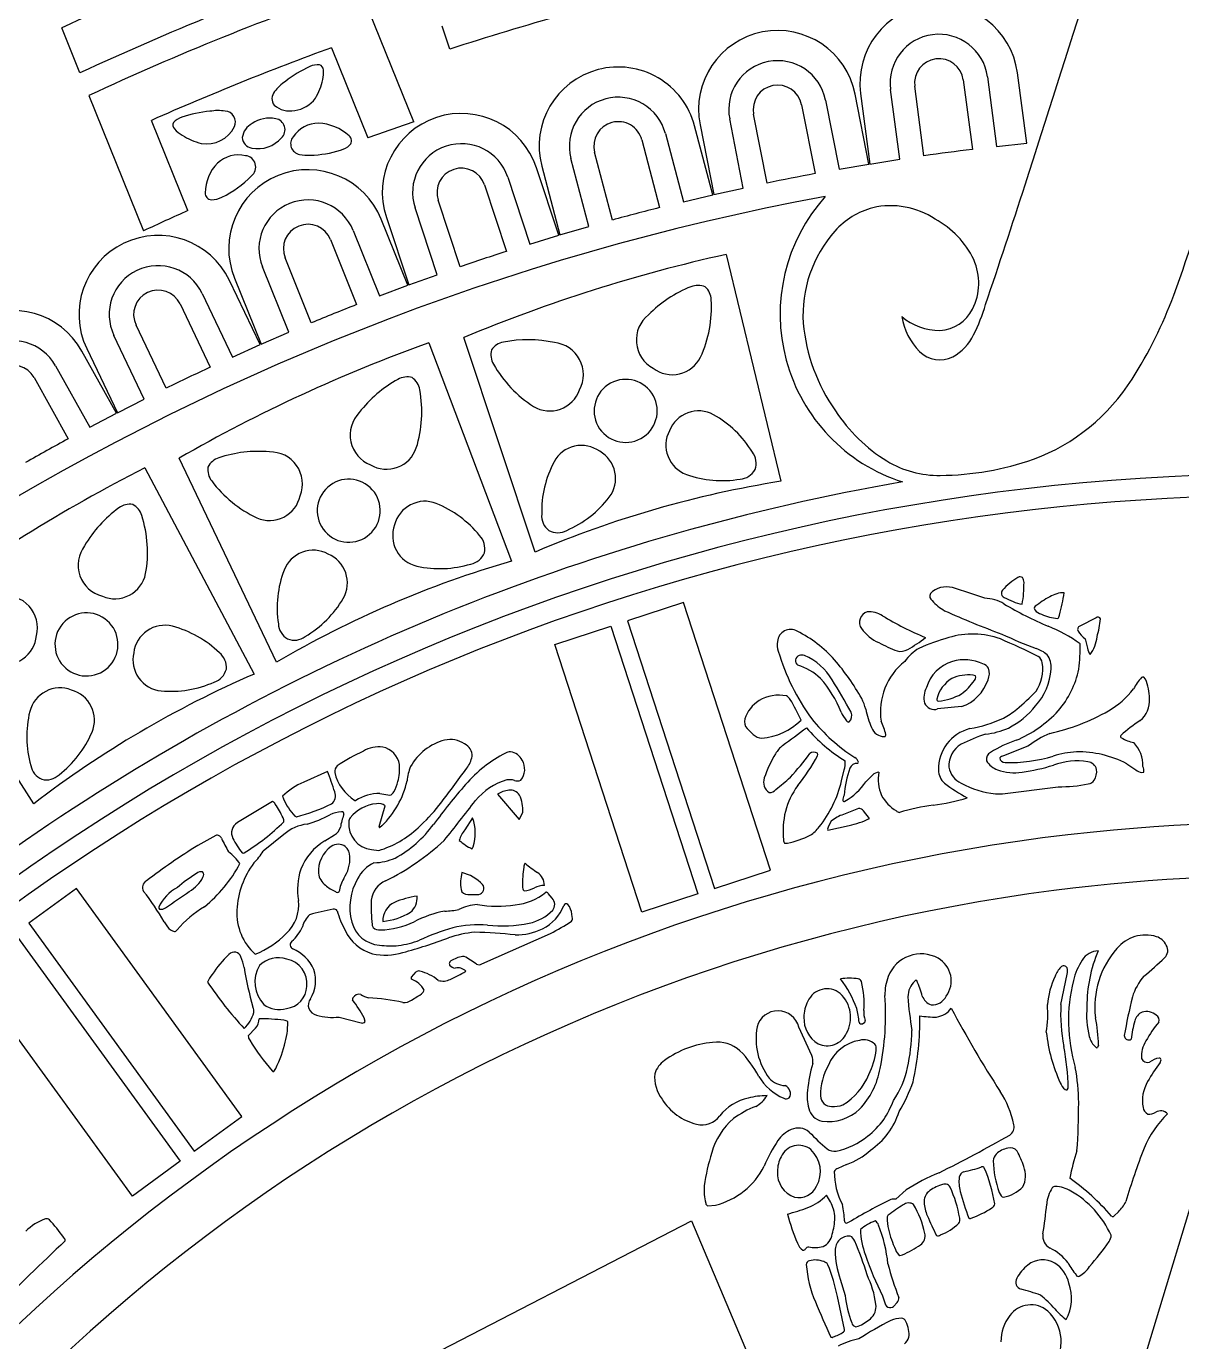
# Model space of a CAD drawing. Header units: metres. Extents: x 0.3 to 22.9, y 0.3 to 22.9.
# Drawn here: x 8.357 to 11.331, y 14.989 to 18.374 of the extents above; entities that cross this region are included whole.
import ezdxf

# ---------------------------------------------------------------- set-up
doc = ezdxf.new("R2010")
doc.units = ezdxf.units.M

msp = doc.modelspace()

# ---------------------------------------------------------------- linework, layer by layer
for p, q in [((9.354318, 18.128707), (9.213796, 18.477018)), ((8.494867, 18.25428), (8.448031, 18.370372)), ((9.446739, 18.315433), (9.427469, 18.374933)), ((9.142653, 18.319235), (9.236258, 18.087218)), ((10.830777, 18.244547), (10.854524, 18.064815)), ((10.931842, 18.073165), (10.907853, 18.254731)), ((10.605227, 18.032051), (10.581502, 18.211612)), ((10.667431, 18.041148), (10.643821, 18.219846)), ((10.768459, 18.236314), (10.79208, 18.05753)), ((8.518288, 18.196225), (8.658806, 17.847926)), ((10.414089, 18.184321), (10.449074, 18.006435)), ((10.525715, 18.019623), (10.490373, 18.199324)), ((10.504427, 18.201429), (10.528402, 18.019966)), ((10.263837, 17.971066), (10.229052, 18.14793)), ((10.35241, 18.172191), (10.387211, 17.995243)), ((8.772583, 17.90003), (8.678976, 18.132053)), ((10.123752, 17.940686), (10.077196, 18.117813)), ((10.091089, 18.120796), (10.126412, 17.941196)), ((10.202326, 17.958082), (10.167374, 18.135799)), ((9.941209, 18.08207), (9.987051, 17.907657)), ((10.002004, 18.09805), (10.04809, 17.922711)), ((9.865439, 17.875781), (9.819618, 18.050112)), ((10.854524, 18.064815), (10.931842, 18.073165)), ((9.727538, 17.836665), (9.669952, 18.010519)), ((9.683631, 18.014369), (9.730161, 17.837341)), ((9.804865, 17.85896), (9.758823, 18.034132)), ((10.449074, 18.006435), (10.525715, 18.019623)), ((10.528402, 18.019966), (10.605227, 18.032051)), ((9.59615, 17.986074), (9.653154, 17.813975)), ((9.536477, 17.966308), (9.593181, 17.795117)), ((10.04809, 17.922711), (10.123752, 17.940686)), ((10.126412, 17.941196), (10.202326, 17.958082)), ((9.414412, 17.735077), (9.357461, 17.907013)), ((9.47381, 17.755669), (9.417133, 17.926778)), ((9.338638, 17.707971), (9.270249, 17.877866)), ((9.283659, 17.882567), (9.341213, 17.70881)), ((9.198127, 17.848835), (9.265825, 17.680654)), ((9.730161, 17.837341), (9.804865, 17.85896)), ((9.139814, 17.825361), (9.207155, 17.658069)), ((9.653154, 17.813975), (9.727538, 17.836665)), ((9.090496, 17.611203), (9.023187, 17.778415)), ((10.157995, 17.787203), (10.299022, 17.203529)), ((9.032508, 17.586922), (8.964874, 17.754942)), ((8.958585, 17.555111), (8.879664, 17.720377)), ((8.892752, 17.725911), (8.961103, 17.556111)), ((9.265825, 17.680654), (9.338638, 17.707971)), ((9.341213, 17.70881), (9.414412, 17.735077)), ((8.809507, 17.686874), (8.887632, 17.523277)), ((8.752783, 17.659786), (8.830495, 17.497052)), ((8.71701, 17.442953), (8.639334, 17.605609)), ((8.66066, 17.41508), (8.58261, 17.578521)), ((8.961103, 17.556111), (9.032508, 17.586922)), ((9.666603, 17.021364), (9.483282, 17.573521)), ((8.588881, 17.378689), (8.499738, 17.538674)), ((8.512453, 17.545018), (8.591331, 17.379845)), ((8.887632, 17.523277), (8.958585, 17.555111)), ((9.392665, 17.559602), (9.605734, 16.998206)), ((8.431824, 17.500832), (8.520067, 17.342463)), ((8.376912, 17.470235), (8.46469, 17.312702)), ((8.591331, 17.379845), (8.66066, 17.41508)), ((8.520067, 17.342463), (8.588881, 17.378689)), ((9.001133, 16.738213), (8.750054, 17.263041)), ((8.661897, 17.237874), (8.943647, 16.707609)), ((10.048605, 16.891462), (9.904038, 16.84449)), ((10.272453, 16.202529), (10.048605, 16.891462)), ((8.376399, 16.373891), (8.061522, 16.863111)), ((9.716991, 16.783715), (9.861557, 16.830687)), ((9.861557, 16.830687), (10.085405, 16.141753)), ((9.904038, 16.84449), (10.127886, 16.155556)), ((11.110444, 16.852487), (11.068491, 16.8309)), ((11.081935, 16.798206), (11.088337, 16.774478)), ((9.940839, 16.094781), (9.716991, 16.783715)), ((10.799892, 16.702746), (10.793714, 16.704604)), ((11.237942, 16.69426), (11.23324, 16.699335)), ((10.76403, 16.623646), (10.702673, 16.6176)), ((10.212427, 16.567316), (10.227921, 16.552167)), ((10.934926, 16.521586), (10.872093, 16.497454)), ((9.132106, 16.456991), (9.070993, 16.429695)), ((10.45519, 16.432357), (10.461892, 16.460665)), ((11.189385, 16.476722), (11.213054, 16.461269)), ((11.227971, 16.453954), (11.233157, 16.454821)), ((10.517572, 16.430553), (10.534736, 16.447704)), ((10.869528, 16.399086), (11.012573, 16.417453)), ((9.20216, 16.382332), (9.205141, 16.382531)), ((9.267241, 16.40032), (9.293003, 16.395792)), ((9.56961, 16.398626), (9.625787, 16.332945)), ((10.851372, 16.398909), (10.869528, 16.399086)), ((8.991006, 16.379339), (8.900156, 16.325156)), ((9.265005, 16.315189), (9.280828, 16.368714)), ((9.625787, 16.332945), (9.635022, 16.351484)), ((10.498806, 16.361706), (10.460239, 16.346193)), ((10.527478, 16.335735), (10.512006, 16.355102)), ((9.27247, 16.316603), (9.266716, 16.312484)), ((9.50574, 16.337574), (9.48555, 16.306626)), ((10.419874, 16.305432), (10.474538, 16.317673)), ((10.428884, 16.329064), (10.422074, 16.315962)), ((8.84474, 16.291997), (8.798473, 16.266354)), ((9.019878, 16.294516), (8.966775, 16.251694)), ((9.125272, 16.278036), (9.150108, 16.29347)), ((9.24521, 16.255621), (9.264113, 16.253377)), ((9.504267, 16.257714), (9.507072, 16.262763)), ((10.308651, 16.271952), (10.316045, 16.27211)), ((10.127886, 16.155556), (10.272453, 16.202529)), ((8.486216, 16.155374), (8.36324, 16.066027)), ((8.912, 15.569332), (8.486216, 16.155374)), ((9.493793, 16.14054), (9.521905, 16.14054)), ((9.710707, 16.130763), (9.700554, 16.142883)), ((9.755009, 16.108969), (9.750682, 16.114554)), ((10.085405, 16.141753), (9.940839, 16.094781)), ((11.587649, 16.113635), (10.868447, 13.737942)), ((8.36324, 16.066027), (8.789024, 15.479985)), ((8.711482, 16.069757), (8.720766, 16.057282)), ((8.327103, 16.039772), (8.752888, 15.45373)), ((9.529843, 15.961404), (9.705853, 16.040158)), ((8.629912, 15.364383), (8.204128, 15.950425)), ((9.348455, 15.927866), (9.360303, 15.941182)), ((11.019796, 15.857354), (11.036317, 15.935592)), ((9.348556, 15.868468), (9.36492, 15.878259)), ((9.162264, 15.824898), (9.218441, 15.81012)), ((9.229267, 15.81301), (9.226496, 15.822794)), ((10.509406, 15.807613), (10.515263, 15.811438)), ((8.947173, 15.796022), (8.928258, 15.776236)), ((10.378893, 15.725958), (10.345351, 15.798586)), ((11.11636, 15.752939), (11.114304, 15.746752)), ((11.275356, 15.708215), (11.27761, 15.714376)), ((11.036339, 15.63787), (11.038706, 15.642216)), ((8.789024, 15.479985), (8.912, 15.569332)), ((8.752888, 15.45373), (8.629912, 15.364383)), ((10.468184, 15.445443), (10.446163, 15.435104)), ((10.594847, 15.356323), (10.621359, 15.379884)), ((10.861055, 15.37375), (10.866279, 15.364748)), ((10.111392, 15.339158), (10.130745, 15.34077)), ((8.013302, 14.239851), (10.069035, 15.300247)), ((10.069035, 15.300247), (10.746962, 13.701257)), ((11.157193, 15.31301), (11.167892, 15.323867)), ((10.467404, 15.294687), (10.474072, 15.297013)), ((10.605432, 15.211295), (10.611997, 15.213029)), ((10.451869, 15.150323), (10.464196, 15.108659)), ((10.46316, 15.021006), (10.444899, 15.105737)), ((10.560446, 15.107636), (10.568307, 15.084018)), ((10.588958, 15.080208), (10.59831, 15.090547)), ((10.492001, 15.027859), (10.497997, 15.02916))]:
    msp.add_line(p, q)
for centre, radius, start, end in [((-1547.612297, 516.988234), 1636.481083, -17.754303, -17.678401), ((11.597549, 11.579237), 8.619881, 107.525375, 145.344719), ((11.588962, 11.595594), 8.539194, 107.503818, 134.981151), ((11.558849, 11.666794), 7.390206, 109.076231, 114.893818), ((11.559772, 11.664456), 7.267698, 109.027246, 114.942984), ((11.557446, 11.670182), 7.199008, 108.999011, 114.971245), ((11.594494, 11.712348), 6.943599, 102.96428, 108.01791), ((10.70614, 18.22808), 0.203466, 97.526495, -172.473505), ((10.70614, 18.22808), 0.203466, 7.526495, 97.526495), ((10.290731, 18.16006), 0.203466, 101.126495, -168.873505), ((10.290731, 18.16006), 0.203466, 11.126495, 101.126495), ((10.70614, 18.22808), 0.125721, 97.526495, -172.473505), ((10.70614, 18.22808), 0.125721, 7.526495, 97.526495), ((11.559957, 11.663334), 7.081269, 109.960113, 114.00681), ((10.290731, 18.16006), 0.125721, 101.126495, -168.873505), ((10.290731, 18.16006), 0.125721, 11.126495, 101.126495), ((10.70614, 18.22808), 0.06286, 97.526495, -172.473505), ((10.70614, 18.22808), 0.06286, 7.526495, 97.526495), ((9.202502, 18.009268), 0.285767, 113.883443, 128.666095), ((9.108437, 18.226358), 0.049218, 85.974961, 116.077971), ((9.10633, 18.260953), 0.015531, 2.942182, 69.017197), ((9.053468, 18.254016), 0.068808, -14.074806, 6.454293), ((9.880413, 18.066091), 0.203466, 104.726495, -165.273505), ((9.880413, 18.066091), 0.203466, 14.726495, 104.726495), ((9.085846, 18.137957), 0.11291, 123.237376, 142.721419), ((8.96208, 18.2723), 0.161961, -30.897595, -12.486402), ((10.290731, 18.16006), 0.06286, 101.126495, -168.873505), ((10.290731, 18.16006), 0.06286, 11.126495, 101.126495), ((9.017302, 18.188106), 0.02804, 139.423974, -142.413822), ((9.038323, 18.234712), 0.077544, -82.994337, -36.000391), ((9.880413, 18.066091), 0.125721, 104.726495, -165.273505), ((9.880413, 18.066091), 0.125721, 14.726495, 104.726495), ((8.853918, 17.86213), 0.294448, 94.724649, 109.226513), ((8.850563, 18.036372), 0.121023, 81.367566, 99.943473), ((8.867319, 18.128096), 0.027963, -25.218378, 87.111636), ((9.035145, 18.218888), 0.062434, -129.917626, -78.32345), ((9.476805, 17.946543), 0.203466, 18.326495, 108.326495), ((8.748677, 18.120662), 0.014402, 155.313212, -133.820103), ((8.770667, 18.094747), 0.047433, 106.802788, 137.688635), ((8.795527, 18.158296), 0.074399, -139.795598, -120.310183), ((8.821615, 18.150452), 0.07884, -100.545808, -25.764959), ((8.960827, 18.081679), 0.048279, 118.293775, 172.576408), ((8.983182, 18.057996), 0.080176, 78.706885, 124.349702), ((8.994187, 18.108282), 0.028724, -46.891244, 80.591089), ((9.109492, 18.046398), 0.078774, 90.317547, 146.558853), ((9.102948, 17.999304), 0.126015, 47.555064, 87.222197), ((11.560774, 11.661378), 6.833359, 108.838087, 109.887349), ((9.476805, 17.946543), 0.203466, 108.326495, -161.673505), ((9.880413, 18.066091), 0.06286, 104.726495, -165.273505), ((9.880413, 18.066091), 0.06286, 14.726495, 104.726495), ((8.852228, 18.245749), 0.178579, -121.855215, -104.60933), ((8.941064, 18.088981), 0.028131, -177.83084, -97.736581), ((8.953133, 18.139673), 0.080151, -101.409824, -40.789976), ((9.065201, 18.072042), 0.027846, 140.354846, -100.948694), ((9.178471, 18.07978), 0.015725, -43.32486, 52.732944), ((8.903274, 17.962808), 0.080605, 77.100721, 132.418865), ((8.918289, 18.01232), 0.029212, 15.955145, 84.146787), ((9.081613, 18.145816), 0.103415, -102.112974, -86.398679), ((9.081284, 18.322369), 0.279848, -88.602559, -72.481128), ((9.150154, 18.112078), 0.058627, -74.802397, -47.302578), ((9.476805, 17.946543), 0.125721, 108.326495, -161.673505), ((9.476805, 17.946543), 0.125721, 18.326495, 108.326495), ((11.57541, 11.61481), 6.490166, 96.932207, 98.042098), ((8.932202, 17.94332), 0.1148, 136.519747, 178.770195), ((8.918289, 18.01232), 0.029212, -52.236497, 15.955145), ((9.476805, 17.946543), 0.06286, 18.326495, 108.326495), ((7.749662, 18.992644), 3.793935, -20.197763, -14.687048), ((8.749973, 18.168738), 0.258644, -64.685045, -43.951556), ((9.0815, 17.801888), 0.203466, 111.926495, -158.073505), ((9.0815, 17.801888), 0.203466, 21.926495, 111.926495), ((9.476805, 17.946543), 0.06286, 108.326495, -161.673505), ((11.573536, 11.614421), 6.490166, 100.532207, 101.642098), ((8.833956, 17.944571), 0.016573, 175.801791, -92.160554), ((-11.543662, 25.222325), 23.613969, -18.681696, -17.894632), ((11.587739, 11.591234), 6.452921, 100.486791, 144.499441), ((8.832533, 17.988203), 0.060199, -89.239484, -62.243297), ((9.0815, 17.801888), 0.125721, 111.926495, -158.073505), ((9.0815, 17.801888), 0.125721, 21.926495, 111.926495), ((11.571691, 11.613917), 6.490166, 104.132207, 105.242098), ((10.750552, 17.633459), 0.453353, 138.074706, -107.752221), ((10.588987, 17.711628), 0.202982, 105.206251, 137.957911), ((10.58158, 17.704348), 0.208261, 56.634326, 102.713639), ((11.560774, 11.661378), 6.833359, 114.080923, 115.130206), ((10.585067, 17.673033), 0.233367, 25.592605, 61.584074), ((9.0815, 17.801888), 0.06286, 111.926495, -158.073505), ((9.0815, 17.801888), 0.06286, 21.926495, 111.926495), ((10.683494, 17.630521), 0.327497, 138.492364, -176.435548), ((8.696058, 17.632698), 0.203466, 115.526495, -154.473505), ((8.696058, 17.632698), 0.203466, 25.526495, 115.526495), ((11.569881, 11.613297), 6.490166, 107.732207, 108.842098), ((11.026861, 13.871652), 4.010794, 102.511286, 112.634813), ((10.660814, 17.713411), 0.147656, -26.935552, 24.158096), ((8.696058, 17.632698), 0.125721, 115.526495, -154.473505), ((8.696058, 17.632698), 0.125721, 25.526495, 115.526495), ((10.182769, 17.410815), 0.314983, 111.42474, 135.431063), ((10.086226, 17.659652), 0.048087, 67.467865, 112.643636), ((10.071956, 17.668808), 0.048087, 1.98473, 47.160501), ((8.696058, 17.632698), 0.06286, 115.526495, -154.473505), ((8.696058, 17.632698), 0.06286, 25.526495, 115.526495), ((9.807529, 17.652487), 0.313002, -24.413746, 3.294208), ((10.275727, 18.061224), 1.101624, -32.677462, -20.094233), ((8.322001, 17.439639), 0.203466, 29.126495, 119.126495), ((11.568114, 11.612565), 6.490166, 111.332207, 112.442098), ((10.702617, 17.692095), 0.100732, -86.59911, -26.896719), ((10.37123, 17.793859), 0.474623, -26.717719, -16.567178), ((10.009773, 17.567175), 0.082621, 128.471757, -118.571606), ((10.819761, 17.652725), 0.465082, -174.748915, -144.816814), ((10.708422, 17.743376), 0.151835, -130.179854, -89.935819), ((10.770322, 17.652375), 0.161806, -171.10993, -134.806094), ((9.647855, 17.252789), 0.314983, 77.485702, 101.492026), ((10.678797, 17.636497), 0.129165, -60.867842, -25.705953), ((8.322001, 17.439639), 0.125721, 29.126495, 119.126495), ((10.745429, 13.783824), 4.010794, 109.711286, 119.834813), ((9.60068, 17.529582), 0.048087, 165.756264, -149.067965), ((9.593676, 17.514141), 0.048087, 100.273129, 145.4489), ((9.708109, 17.478056), 0.082621, -28.511629, 84.445009), ((10.708758, 17.590627), 0.074611, -134.679093, -63.818393), ((8.322001, 17.439639), 0.06286, 29.126495, 119.126495), ((9.831525, 17.659576), 0.313002, -150.377443, -122.669488), ((10.019738, 17.558912), 0.081131, -127.579357, -26.181341), ((11.566396, 11.611723), 6.490166, 114.932207, 116.042098), ((9.464418, 17.189287), 0.314983, 118.62474, 142.631063), ((9.337448, 17.424061), 0.048087, 74.667865, 119.843636), ((9.322143, 17.431357), 0.048087, 9.18473, 54.360501), ((9.8997, 17.384648), 0.081147, 34.355797, 124.355797), ((10.769143, 17.740582), 0.5132, -69.434078, -32.287529), ((9.061847, 17.382023), 0.313002, -17.213746, 10.494208), ((9.704235, 17.465705), 0.081131, -120.901893, -19.503877), ((9.8997, 17.384648), 0.081147, 124.355797, -145.644203), ((9.8997, 17.384648), 0.081147, -55.644203, 34.355797), ((9.273189, 17.322731), 0.082621, 135.671757, -111.371606), ((10.087132, 17.304269), 0.080468, 61.341153, 158.608732), ((9.990897, 17.134484), 0.275623, 31.568283, 60.713862), ((10.792082, 17.614181), 0.420539, -146.93646, -121.529996), ((9.8997, 17.384648), 0.081147, -145.644203, -55.644203), ((10.083645, 17.296583), 0.080468, 152.596433, -110.135989), ((11.564735, 11.610775), 6.490166, 118.532207, 119.642098), ((8.86702, 17.217965), 0.048087, 107.473129, 152.6489), ((8.953528, 16.965464), 0.314983, 84.685702, 108.692026), ((8.985073, 17.196507), 0.082621, -21.311629, 91.645009), ((9.284111, 17.315783), 0.081131, -120.379357, -18.981341), ((9.786038, 17.215319), 0.080468, 54.308034, 151.575612), ((9.793141, 17.210761), 0.080468, -36.947246, 60.320333), ((10.188235, 17.249975), 0.047282, -20.195659, 37.528401), ((10.477224, 13.661415), 4.010794, 116.911286, 127.034813), ((8.872033, 17.234162), 0.048087, 172.956264, -141.867965), ((9.959088, 17.125087), 0.275623, 152.202904, -178.651517), ((10.191097, 17.256284), 0.047282, -86.323236, -28.599177), ((10.705185, 17.475633), 0.257008, -121.169876, -89.057789), ((10.703747, 17.967407), 0.748769, -89.566557, -70.846194), ((11.583407, 11.59831), 5.623991, 92.910891, 140.538464), ((11.577333, 11.618092), 5.666378, 99.805511, 123.923822), ((9.084765, 17.392064), 0.313002, -143.177443, -115.469488), ((9.186861, 17.127848), 0.081147, 41.555797, 131.555797), ((10.722452, 14.544658), 2.692376, 99.048459, 113.089128), ((10.147988, 17.480833), 0.275623, -109.508697, -80.363118), ((11.591638, 11.601925), 5.620805, 50.453952, 92.996554), ((8.982777, 17.183768), 0.081131, -113.701893, -12.303877), ((9.186861, 17.127848), 0.081147, 131.555797, -138.444203), ((9.186861, 17.127848), 0.081147, -48.444203, 41.555797), ((9.639003, 17.330466), 0.275623, -66.720117, -37.574537), ((11.59042, 11.599219), 5.567899, 50.461559, 94.448278), ((11.583504, 11.598242), 5.568341, 94.376546, 140.538938), ((8.779496, 16.879472), 0.314983, 125.82474, 149.831063), ((8.624102, 17.096482), 0.048087, 81.867865, 127.043636), ((8.608004, 17.101801), 0.048087, 16.38473, 61.560501), ((9.382888, 17.071595), 0.080468, 68.541153, 165.808732), ((9.308692, 16.891087), 0.275623, 38.768283, 67.913862), ((8.355944, 17.020233), 0.313002, -10.013746, 17.694208), ((9.730671, 17.114799), 0.047282, 175.388365, -126.887576), ((9.186861, 17.127848), 0.081147, -138.444203, -48.444203), ((9.380393, 17.063532), 0.080468, 159.796433, -102.935989), ((9.489999, 17.0304), 0.047282, -12.995659, 44.728401), ((9.724839, 17.118541), 0.047282, -118.484058, -60.759998), ((8.57305, 16.987897), 0.082621, 142.871757, -104.171606), ((9.095317, 16.945609), 0.080468, 61.508034, 158.775612), ((10.35907, 14.41337), 2.692376, 106.248459, 120.289128), ((9.102936, 16.941977), 0.080468, -29.747246, 67.520333), ((9.492048, 17.037018), 0.047282, -79.123236, -21.399177), ((8.584756, 16.982372), 0.081131, -113.179357, -11.781341), ((9.278312, 16.877777), 0.275623, 159.402904, -171.451517), ((9.421136, 17.254393), 0.275623, -102.308697, -73.163118), ((10.725936, 16.872736), 0.059174, 75.218539, 135.242179), ((10.125377, 14.921254), 2.100928, 70.577413, 72.959936), ((10.981194, 16.829011), 0.145951, 119.44509, 139.813676), ((10.914902, 16.94746), 0.010225, 53.637786, 122.243277), ((10.599918, 16.941225), 0.325011, -9.61108, 0.309591), ((10.904063, 16.943457), 0.020866, -1.305009, 35.907481), ((8.303026, 16.826557), 0.082621, -14.111629, 98.845009), ((8.93501, 17.04142), 0.275623, -59.520117, -30.374537), ((10.696102, 16.907992), 0.013767, 152.256634, -123.071954), ((10.788312, 16.986327), 0.134244, -137.973926, -120.370163), ((10.82073, 16.800108), 0.102566, 59.183408, 88.17039), ((10.878197, 16.915391), 0.011537, 137.469327, -110.447247), ((10.95804, 17.055131), 0.172337, -119.122823, -102.6268), ((11.126173, 16.660156), 0.280735, 118.770757, 127.868238), ((11.028735, 16.844122), 0.07265, 90.164194, 121.243732), ((10.387514, 17.022766), 0.649718, -14.582788, -9.389225), ((8.511828, 16.783731), 0.081147, 48.755797, 138.755797), ((10.529473, 16.840914), 0.028027, 107.301937, -143.880337), ((10.526037, 16.804732), 0.063131, 56.911247, 94.450417), ((10.991785, 17.571139), 0.833731, -121.15083, -112.586081), ((11.567482, 18.740648), 2.053027, -114.367151, -109.919599), ((11.354229, 17.695124), 0.939391, -120.796222, -112.99658), ((10.95824, 16.8765), 0.006867, 129.803395, -142.925762), ((10.982662, 16.899262), 0.040222, -138.021704, -108.897936), ((11.028828, 17.001656), 0.152411, -112.853523, -96.447552), ((11.002662, 16.860495), 0.013702, -48.654308, -5.502556), ((8.511828, 16.783731), 0.081147, 138.755797, -131.244203), ((8.511828, 16.783731), 0.081147, -41.244203, 48.755797), ((8.71336, 16.75249), 0.080468, 75.741153, 173.008732), ((8.662372, 16.564106), 0.275623, 45.968283, 75.113862), ((9.052985, 16.838942), 0.047282, -177.411635, -119.687576), ((10.597466, 16.890269), 0.112044, -143.98826, -114.446141), ((10.846507, 16.476547), 0.380798, 54.208291, 68.311978), ((11.07197, 16.822616), 0.008985, 112.779447, -150.496804), ((11.11515, 16.847609), 0.006778, 16.438024, 133.968705), ((10.875913, 16.871984), 0.246762, -16.14872, -5.221626), ((8.302345, 16.813631), 0.081131, -106.501893, -5.103877), ((9.046731, 16.841924), 0.047282, -111.284058, -53.559998), ((10.343592, 16.782865), 0.053826, 171.042876, -161.698664), ((10.324136, 16.788317), 0.033841, 59.846305, 175.034685), ((10.202141, 16.535433), 0.314524, 41.556024, 63.773688), ((10.469942, 17.056807), 0.325442, -61.404361, -51.71584), ((10.870096, 16.29653), 0.523462, 105.402921, 114.307269), ((10.792736, 16.602749), 0.207805, 69.860868, 107.264857), ((10.121918, 15.06829), 1.882147, 63.515458, 66.769894), ((11.311153, 17.733175), 1.023617, -115.652683, -110.272548), ((11.138418, 16.866376), 0.088529, -147.024591, -129.643706), ((11.015341, 16.814651), 0.098249, -35.570193, -6.603793), ((8.711895, 16.744178), 0.080468, 166.996433, -95.735989), ((8.824789, 16.725044), 0.047282, -5.795659, 51.928401), ((10.836974, 16.927452), 0.567929, -163.480112, -143.915851), ((10.350582, 16.742014), 0.013809, 109.156767, -125.032597), ((10.353248, 16.737307), 0.019154, 68.237072, 112.072224), ((10.298491, 16.613631), 0.154399, 30.774501, 66.381662), ((10.780076, 17.230036), 0.497583, -117.398806, -111.440257), ((10.607367, 16.799168), 0.03356, -105.862933, -56.87461), ((10.716457, 16.66959), 0.120992, 120.734189, 144.430937), ((10.930015, 16.693106), 0.084131, 49.653069, 71.662851), ((10.941951, 16.72584), 0.052859, -5.925749, 36.42582), ((10.679858, 16.773322), 0.389543, -7.844162, 1.781173), ((11.122064, 16.778324), 0.033945, -173.493643, -142.157996), ((8.511828, 16.783731), 0.081147, -131.244203, -41.244203), ((10.292942, 16.580324), 0.158386, 46.921365, 71.707148), ((9.960761, 16.336068), 0.627495, 29.45244, 40.55762), ((10.721848, 16.609563), 0.166678, 128.520963, -171.839144), ((10.771516, 16.642403), 0.102524, 107.609103, 162.802126), ((10.771159, 16.628794), 0.115473, 65.318511, 105.39683), ((10.807579, 16.704405), 0.031598, 34.595149, 68.075348), ((10.796444, 16.709245), 0.039388, -24.362723, 19.427708), ((10.872167, 16.720016), 0.101114, -34.134123, 9.237185), ((10.950016, 16.733926), 0.022075, 6.035509, 59.339001), ((10.015008, 14.237574), 2.692376, 113.448459, 127.489128), ((8.825992, 16.731867), 0.047282, -71.923236, -14.199177), ((10.176435, 16.498331), 0.299268, 21.850045, 41.341839), ((9.239674, 15.942691), 1.407843, 28.252901, 32.187186), ((10.787027, 16.62056), 0.089642, 122.391046, 165.315952), ((10.781981, 16.598076), 0.107172, 83.714509, 113.639673), ((10.659325, 16.790641), 0.170268, -52.118813, -35.936727), ((10.729808, 16.725649), 0.107591, -71.453543, -17.667244), ((10.789642, 16.69873), 0.011008, -46.748328, 21.391304), ((10.8389, 16.72991), 0.155919, -42.01684, -3.503438), ((10.840366, 16.764682), 0.229745, -41.272305, -11.174615), ((11.331057, 16.604493), 0.139983, 137.742394, 152.488544), ((11.230929, 16.694212), 0.00562, 65.721155, 128.234935), ((11.123484, 16.6461), 0.124177, -0.838385, 22.820145), ((8.443847, 16.591455), 0.080468, 68.708034, 165.975612), ((8.451861, 16.588807), 0.080468, -22.547246, 74.720333), ((8.728395, 16.938641), 0.275623, -95.108697, -65.963118), ((10.72541, 16.646526), 0.058075, 153.193959, -166.486032), ((10.690294, 16.790245), 0.152868, -84.656994, -61.227421), ((10.552339, 17.045802), 0.556018, -50.484681, -43.469794), ((11.027716, 16.809673), 0.227714, -59.788542, -38.103621), ((10.292892, 16.561641), 0.092131, 122.860479, 160.62247), ((10.293422, 16.555527), 0.097597, 78.130443, 121.174163), ((10.305242, 16.632687), 0.020121, 27.826125, 65.782479), ((9.941698, 16.406634), 0.448167, 23.979879, 31.691823), ((10.409381, 16.592008), 0.11103, 13.123869, 28.27714), ((10.694691, 16.644789), 0.028337, -155.315175, -73.63863), ((10.704243, 16.642128), 0.004096, 163.617993, -86.005275), ((10.785647, 16.761701), 0.217096, -62.808454, -38.841311), ((11.181764, 16.63847), 0.06614, -49.954086, 5.041602), ((8.6339, 16.547094), 0.275623, 166.602904, -164.251517), ((10.232044, 16.585678), 0.02687, 165.932765, -136.892389), ((10.23557, 16.707315), 0.165583, -84.994099, -45.715894), ((10.738265, 16.880865), 0.461174, -141.369712, -122.621372), ((10.54736, 16.651536), 0.102114, -155.821595, -140.744256), ((10.473291, 16.589585), 0.005666, -151.945382, -70.843071), ((10.459408, 16.600046), 0.022314, -45.130362, 23.976319), ((10.736637, 16.661024), 0.223462, -168.695063, -155.966497), ((10.44321, 16.525168), 0.128858, 11.988878, 28.120663), ((10.730414, 16.896289), 0.333797, -80.531335, -64.933004), ((10.767074, 16.787688), 0.220265, -61.600294, -50.855176), ((10.782686, 16.825767), 0.313489, -67.109401, -42.709406), ((10.879706, 17.071111), 0.528132, -77.837261, -60.184238), ((11.425801, 16.27089), 0.375569, 122.443797, 132.055451), ((8.272795, 16.666419), 0.275623, -52.320117, -23.174537), ((10.253665, 16.580391), 0.038202, -132.369081, -95.477197), ((9.356415, 17.876863), 1.651397, -55.028137, -52.347451), ((10.676676, 16.831172), 0.406862, -139.955156, -121.426675), ((10.566125, 16.582252), 0.035738, -159.975714, -90.715638), ((10.565481, 16.550538), 0.004026, -87.19173, 20.292708), ((10.812209, 16.463146), 0.107315, 104.50686, -178.574834), ((10.962302, 16.137609), 0.437123, 108.147079, 117.097246), ((10.807696, 16.740573), 0.18849, -84.379384, -65.836529), ((11.100569, 16.306209), 0.271707, 113.787292, 127.563393), ((9.265336, 16.438744), 0.081458, 83.62341, 119.966927), ((9.261709, 16.464342), 0.056788, 10.154034, 77.10458), ((9.467709, 16.402815), 0.138647, 104.230326, 151.301211), ((9.448627, 16.475153), 0.063842, 55.30807, 103.589103), ((9.471503, 16.497682), 0.032848, -3.547343, 65.809221), ((10.364602, 16.454863), 0.092372, 131.86649, 148.905091), ((10.795117, 16.471843), 0.063515, 120.175124, -176.410918), ((11.009213, 16.230255), 0.324053, 108.829384, 121.721592), ((11.177126, 16.547022), 0.00398, 136.777709, -110.884281), ((11.229767, 16.635012), 0.106456, -120.518245, -102.23124), ((11.14569, 16.47171), 0.085424, -1.441902, 43.927386), ((9.438429, 16.052926), 0.503975, 115.099445, 123.932811), ((9.752463, 16.191723), 0.351918, 117.43032, 138.838838), ((9.441091, 16.50639), 0.064104, -39.565872, -9.645918), ((9.603105, 16.479491), 0.027698, 89.946722, 117.431227), ((9.599649, 16.470823), 0.036532, 24.003921, 84.529709), ((9.59604, 16.462219), 0.043798, -39.459877, 32.395652), ((10.582546, 16.326273), 0.34542, 149.31069, 160.766765), ((9.786265, 16.935354), 0.729318, -42.553605, -36.388226), ((9.936399, 16.745387), 0.520112, -38.679711, -28.489689), ((10.384166, 16.488165), 0.018089, 59.368833, 126.614853), ((10.389215, 16.500417), 0.005324, -35.922122, 38.483088), ((10.402093, 16.479256), 0.062622, -17.269798, 4.339403), ((10.47611, 16.471957), 0.024556, 21.382423, 56.529001), ((10.847493, 16.488439), 0.019491, 116.39394, -167.280249), ((10.873196, 16.510874), 0.052094, -149.133586, -107.996201), ((10.877186, 16.47825), 0.019868, 104.852086, 138.242777), ((10.875122, 16.492944), 0.012841, -173.461231, -84.47289), ((10.890562, 16.849389), 0.369499, -92.202935, -72.724007), ((11.075779, 16.251531), 0.256392, 93.601857, 107.12233), ((11.062327, 16.305807), 0.178178, 81.222255, 110.230418), ((11.063324, 16.233431), 0.27401, 62.609177, 90.763806), ((8.415217, 16.480324), 0.047282, -170.211635, -112.487576), ((8.3797, 16.157396), 0.809859, 17.739682, 21.711601), ((9.171551, 16.456001), 0.020879, 133.801734, -174.986704), ((9.266261, 16.482513), 0.118933, -166.216748, -122.613578), ((9.186968, 16.465336), 0.130951, -15.37343, 3.948569), ((9.456607, 16.422906), 0.119893, 157.185463, 175.34191), ((7.761717, 17.675494), 2.110133, -38.241425, -34.987174), ((10.752353, 16.369017), 0.291921, 160.754745, 174.809417), ((10.494097, 16.458892), 0.018475, 82.072677, 159.913343), ((10.49551, 16.480492), 0.003491, -71.032742, 6.881934), ((10.553964, 16.426354), 0.028732, 94.629205, 132.005573), ((10.656366, 16.435806), 0.106464, 169.617803, -157.50736), ((10.749633, 16.460312), 0.044706, 179.7886, -131.170662), ((10.785466, 16.476417), 0.054416, -170.959223, -113.775962), ((10.900255, 16.575596), 0.122144, -110.689337, -80.718679), ((10.850197, 16.959761), 0.509508, -82.130741, -72.817481), ((11.085695, 16.455178), 0.026992, 14.558477, 81.859748), ((11.066586, 16.457274), 0.045477, -30.637865, 5.917684), ((11.234784, 16.48671), 0.033457, -130.50137, -101.749455), ((11.213966, 16.459641), 0.019787, -14.097926, 30.086611), ((8.408639, 16.482498), 0.047282, -104.084058, -46.359998), ((9.151468, 16.249999), 0.196894, 114.124597, 133.456657), ((9.101106, 16.488086), 0.242429, -45.019895, -13.220641), ((9.221226, 16.450993), 0.094236, -29.617754, -12.486024), ((10.844774, 15.253247), 1.792004, 139.235134, 143.445016), ((9.641824, 16.275224), 0.167184, 106.704177, 140.382633), ((9.599411, 16.379238), 0.056398, 75.836176, 95.74017), ((9.620916, 16.456389), 0.023752, -108.927562, -67.8915), ((10.285859, 16.429217), 0.031386, 159.791353, -122.356357), ((9.966475, 16.827235), 0.525148, -52.507237, -47.165659), ((10.499509, 16.305152), 0.194788, 143.749058, -172.820353), ((10.161478, 16.501662), 0.301777, -38.456455, -13.276763), ((10.38903, 16.514404), 0.153473, -60.702593, -33.117331), ((10.988908, 16.778769), 0.442927, -127.348379, -118.304006), ((10.88302, 16.652318), 0.255378, -117.89811, -97.118624), ((11.017569, 16.785341), 0.367923, -90.77801, -78.573373), ((11.086605, 16.448064), 0.023669, -80.628318, -36.159231), ((9.151254, 16.444574), 0.144741, -159.092678, -137.754609), ((9.124742, 16.394644), 0.027975, -50.083621, 19.873392), ((9.269773, 16.274188), 0.126157, 91.150027, 120.81847), ((9.289295, 16.410432), 0.015102, -75.78644, -23.454132), ((9.611267, 16.322313), 0.086943, 98.036677, 118.628976), ((9.603525, 16.38218), 0.026591, 30.758208, 99.553618), ((9.54861, 16.357609), 0.086628, -4.054504, 26.143366), ((10.269949, 16.423199), 0.020513, -92.48009, -38.010738), ((10.484046, 16.383509), 0.025388, 152.002786, -176.712193), ((10.652964, 16.448704), 0.109059, -150.545976, -121.278862), ((10.628267, 16.878578), 0.51242, -82.921883, -72.905214), ((8.986378, 16.367583), 0.012634, 23.857951, 68.508957), ((8.823628, 16.252053), 0.211981, 23.736819, 34.688045), ((8.94222, 16.782021), 0.455339, -76.038163, -63.878802), ((9.17633, 16.264829), 0.088891, 95.478586, 115.113027), ((9.168804, 16.347617), 0.005778, -20.90738, 99.577702), ((9.268909, 16.272656), 0.101781, 96.009564, 140.461786), ((9.264356, 16.348629), 0.025975, 50.64359, 103.589652), ((9.036992, 16.672422), 0.487645, -47.657063, -38.422682), ((6.307052, 18.823912), 4.03015, -39.150574, -37.297448), ((10.461976, 16.383348), 0.003523, -158.422806, -52.288936), ((10.49938, 16.346358), 0.015359, 34.702962, 92.139178), ((10.605625, 16.363445), 0.012223, -139.430629, -96.034897), ((10.752661, 15.874681), 0.499155, 97.048601, 107.286147), ((11.587597, 11.589461), 5.695868, 123.848771, 170.124126), ((8.916013, 16.29894), 0.030639, 121.168007, -152.210184), ((8.634859, 16.717039), 0.547897, -58.932771, -45.350793), ((9.005115, 16.329314), 0.01493, -7.936992, 32.717111), ((9.092133, 16.213457), 0.108588, 96.492531, 131.713103), ((9.058947, 16.355838), 0.017139, -149.982617, -113.612348), ((8.990769, 16.62369), 0.315193, -73.582173, -62.028559), ((9.301432, 16.293936), 0.137303, 157.917252, 171.942082), ((9.252889, 16.321198), 0.066025, 174.545244, -96.678795), ((9.206398, 16.326719), 0.01925, 146.124781, 177.749896), ((9.26687, 16.314475), 0.001997, 159.069945, -94.438416), ((9.158728, 16.502033), 0.306143, -61.159169, -36.355266), ((9.394435, 16.298175), 0.118073, -17.45267, 19.49258), ((10.431886, 16.308417), 0.012377, 142.444558, -166.04296), ((10.487538, 16.258961), 0.091404, 107.37725, 129.918626), ((10.422921, 16.555583), 0.243445, -77.758946, -64.564778), ((11.589252, 11.595673), 4.730166, 55.987007, 95.894363), ((11.586069, 11.592329), 4.733167, 95.851874, 146.022854), ((8.848643, 16.281507), 0.011193, 17.718835, 110.408557), ((9.301704, 16.492911), 0.488856, -154.819046, -150.155947), ((9.058244, 16.367286), 0.188421, -153.989015, -140.450292), ((9.132453, 16.323095), 0.034487, -59.207395, -16.70399), ((9.1863, 16.504823), 0.263211, -72.804761, -47.105924), ((9.558089, 16.250999), 0.091413, 142.517113, 161.832587), ((10.257191, 16.535206), 0.269599, -77.390614, -64.147997), ((10.31428, 16.380837), 0.106978, -55.580863, -38.678489), ((9.64534, 14.895592), 1.611263, 121.708064, 127.411331), ((8.785602, 16.130501), 0.15057, 36.278545, 52.300563), ((8.915053, 16.250003), 0.003413, -127.870739, -41.759877), ((8.828877, 16.337106), 0.162207, -45.432424, -31.773587), ((9.202294, 16.149777), 0.149609, 120.985318, 158.225732), ((9.187577, 16.19969), 0.078841, 125.534815, -176.390908), ((9.159771, 16.238739), 0.030903, 53.712833, 125.659802), ((9.153635, 16.236554), 0.036479, 2.047274, 47.965801), ((8.997103, 16.747987), 0.639544, -63.576217, -47.107748), ((9.57418, 16.39965), 0.158221, -130.590887, -116.223285), ((10.318015, 16.279247), 0.01187, 172.448561, -142.080194), ((8.576485, 16.398366), 0.375751, -50.554038, -28.409546), ((9.122535, 16.088105), 0.223932, 143.423016, 176.900742), ((9.090919, 16.235253), 0.099205, -32.870827, 1.504607), ((9.288318, 16.142158), 0.087505, 114.605666, 153.839375), ((9.244093, 16.385129), 0.163598, -87.270286, -67.611338), ((9.649925, 16.212049), 0.012395, 137.194466, -174.794031), ((9.835331, 16.44922), 0.30026, -130.373662, -122.722053), ((8.994305, 15.874732), 0.376719, 121.954631, 131.254291), ((8.732799, 16.225714), 0.088849, -60.587539, -27.417663), ((8.807125, 16.179898), 0.018924, 78.894543, 130.13183), ((8.802702, 16.191075), 0.010942, -34.983332, 42.495605), ((9.228547, 16.152882), 0.173297, 162.402533, -170.743491), ((9.156793, 16.20201), 0.04845, -171.354223, -128.217309), ((9.242277, 16.138165), 0.080617, 147.55945, 173.193923), ((9.336273, 16.106836), 0.146501, 149.705607, -165.207799), ((9.595419, 16.168942), 0.120652, 166.632678, -172.387377), ((9.450312, 16.087692), 0.11261, 43.813435, 75.747595), ((9.873185, 16.169962), 0.239138, 170.13709, -177.935783), ((9.650981, 16.163894), 0.039448, -0.253133, 56.03425), ((11.588352, 11.592005), 4.595957, 58.765162, 97.328411), ((11.587246, 11.590204), 4.597602, 97.31188, 148.771068), ((8.674992, 16.158475), 0.01897, 116.784017, -147.745574), ((8.197007, 15.782732), 0.589125, 29.157047, 38.360919), ((8.792292, 16.065321), 0.103596, 116.606611, 155.85664), ((7.441802, 18.022291), 2.300655, -56.387529, -54.541819), ((9.206245, 16.259778), 0.124469, -129.651575, -115.603329), ((9.157253, 16.152323), 0.006779, -135.025173, -42.77733), ((9.304646, 16.119786), 0.060028, 112.468884, 174.453304), ((9.491925, 16.157038), 0.016603, -165.777518, -83.541764), ((9.518657, 16.156208), 0.016, -78.287062, 36.182791), ((9.600879, 16.258165), 0.145467, -84.194173, -50.319968), ((9.645328, 16.158981), 0.011375, 167.984267, -126.26895), ((9.633603, 16.21713), 0.067505, -85.756052, -62.404532), ((9.690515, 16.109271), 0.054449, 90.090368, 118.094964), ((9.694251, 16.138612), 0.007614, 34.122568, 93.695402), ((8.957122, 16.113323), 0.101062, -46.879774, 6.638162), ((9.684779, 16.110144), 0.44015, 177.989181, -173.819897), ((9.324785, 16.074296), 0.050005, 113.945758, -176.20994), ((9.400764, 15.882277), 0.256475, 98.55373, 112.047618), ((9.316997, 16.130374), 0.045954, -51.128918, 6.906186), ((9.527347, 15.981373), 0.133266, 94.038527, 115.211201), ((9.569518, 16.423608), 0.313568, -99.463644, -81.550352), ((9.637226, 16.151217), 0.110271, -64.003053, -20.821894), ((9.692368, 16.114399), 0.024578, -37.00568, 41.743474), ((9.746422, 16.109461), 0.00664, 50.094116, 157.334947), ((8.703029, 16.106941), 0.005324, 171.867168, -123.292288), ((8.703333, 16.122068), 0.019842, -99.357888, -52.609731), ((8.947349, 15.880596), 0.263179, 120.136101, 140.225809), ((9.041752, 16.092926), 0.143007, 177.07951, -131.81194), ((9.13103, 16.041739), 0.064884, 134.42249, 166.662157), ((9.257059, 15.484957), 0.627016, 100.119102, 105.868351), ((9.14945, 16.09365), 0.008942, 31.653251, 106.603123), ((9.406329, 16.170137), 0.259399, -163.932612, -151.962335), ((9.257528, 16.241587), 0.171478, -84.189008, -59.003615), ((9.490468, 15.809469), 0.293609, 101.069058, 117.356078), ((9.43413, 16.253252), 0.155637, -90.011787, -76.454976), ((9.623683, 16.188492), 0.1253, -77.237779, -45.185653), ((9.693552, 16.07786), 0.068882, 3.867086, 26.84842), ((9.748324, 16.079139), 0.014354, -32.020789, 13.564084), ((8.744334, 16.072327), 0.027961, -147.445757, -103.025247), ((8.737836, 16.053775), 0.008692, -88.707309, -33.580096), ((8.964408, 16.105327), 0.11434, -48.252153, -25.164167), ((9.281896, 16.098235), 0.115879, -154.421939, -107.08362), ((9.271898, 16.089628), 0.079867, -165.352773, -94.163755), ((9.258264, 16.062395), 0.011083, 178.107949, -138.348956), ((9.266657, 16.075109), 0.026101, -129.70699, -86.525481), ((9.262719, 16.262296), 0.213312, -88.517081, -64.202823), ((9.649837, 15.406711), 0.676941, 106.781588, 114.492657), ((9.520938, 15.751537), 0.310501, 85.725011, 102.376257), ((9.580063, 16.43424), 0.374797, -95.508636, -79.033522), ((9.61678, 16.193128), 0.156903, -90.462538, -64.000591), ((9.481917, 16.493487), 0.505623, -63.711464, -56.567282), ((8.849601, 16.217905), 0.25099, -67.311862, -45.282333), ((9.047051, 16.011081), 0.011057, 126.066755, -110.52119), ((9.281466, 16.254702), 0.248, -82.205358, -69.28368), ((8.92452, 17.44375), 1.50737, -74.544644, -69.855949), ((9.537037, 15.759046), 0.285267, 95.142624, 109.113364), ((9.478586, 14.76587), 1.277718, 83.848081, 88.525386), ((11.237461, 15.940334), 0.095632, 72.638022, 140.405633), ((11.253933, 15.992411), 0.041013, 25.110167, 72.891084), ((9.085469, 15.769216), 0.299642, 133.677792, 146.586813), ((8.892094, 15.973375), 0.018477, 19.315281, 137.207957), ((8.783862, 15.926845), 0.13625, 10.944131, 22.728481), ((9.006314, 15.905867), 0.071442, 72.82066, 133.719463), ((9.000269, 15.904502), 0.105356, 23.788174, 65.968144), ((9.280467, 16.139634), 0.155621, -102.09678, -72.904171), ((9.29462, 16.210827), 0.20287, -98.081631, -84.205933), ((9.486949, 15.917405), 0.063424, 92.628097, 122.095987), ((9.396212, 15.804789), 0.196673, 52.568736, 63.476009), ((10.660164, 15.896801), 0.090604, 61.178561, 158.812341), ((11.117029, 15.945577), 0.049544, 91.056565, 148.370533), ((11.437268, 15.855263), 0.350281, 156.468796, -179.414946), ((11.338087, 15.849782), 0.230954, 139.005449, -173.400845), ((10.623946, 16.660468), 0.951663, -50.166823, -45.869338), ((11.269744, 15.996252), 0.025273, -48.212399, 32.45581), ((9.781143, 16.09049), 0.874432, -170.934521, -164.071199), ((9.028952, 15.914906), 0.083668, 149.396776, -136.619347), ((9.013932, 15.909908), 0.065614, -5.30584, 78.142124), ((9.015239, 15.918294), 0.086346, -32.372348, 19.416382), ((9.367201, 15.931678), 0.011743, 75.786211, 125.974714), ((9.339967, 15.824559), 0.122271, 50.726285, 75.740226), ((9.454999, 15.962041), 0.009261, 100.890198, -159.47223), ((9.463326, 15.972225), 0.021666, -141.688348, -95.677988), ((9.253686, 16.341426), 0.462477, -65.108841, -59.553165), ((9.467916, 15.924046), 0.027458, 42.864622, 104.195732), ((9.522325, 15.976323), 0.016706, -113.169649, -63.254822), ((10.671051, 15.918157), 0.06665, -36.333758, 60.527828), ((11.070181, 15.905105), 0.069792, 136.380723, 159.38676), ((11.027049, 15.946197), 0.010219, 30.411388, 136.339945), ((11.010356, 15.942737), 0.026927, -15.387967, 18.69955), ((11.213493, 15.8802), 0.166042, 146.6181, 166.661434), ((8.879059, 15.894096), 0.059333, 137.44791, 159.878664), ((9.660057, 16.481705), 1.010839, -145.867001, -137.244154), ((9.350977, 15.925071), 0.003765, 132.054717, -129.327879), ((9.327138, 15.864332), 0.061679, 28.582848, 69.645446), ((9.429432, 15.959873), 0.042413, -106.524962, -63.522285), ((10.475577, 15.782917), 0.14177, 80.82123, 99.237827), ((10.206529, 15.7371), 0.308482, 20.858437, 37.023141), ((10.496604, 15.9124), 0.010591, 21.458872, 81.37954), ((10.261055, 15.857361), 0.25238, -3.640539, 13.499387), ((10.679381, 15.88614), 0.112415, 157.285894, -176.956252), ((10.682592, 15.876161), 0.056609, 133.170059, 178.991553), ((10.647108, 15.915556), 0.003756, 53.74305, 149.770867), ((9.997344, 15.669133), 0.698076, 17.498598, 20.937015), ((11.202298, 15.836804), 0.218192, 154.808661, 174.706979), ((11.465639, 15.816211), 0.426168, 166.11141, -163.507722), ((11.339528, 15.835461), 0.141809, 138.366764, 163.146446), ((9.017869, 15.907381), 0.061498, -81.507754, -3.30008), ((9.213469, 15.866165), 0.017679, 75.523611, 152.9175), ((9.244244, 15.915706), 0.041784, -129.105211, -98.895566), ((9.350664, 15.909644), 0.034471, -65.572028, -27.288205), ((10.417891, 15.84367), 0.053879, 50.946547, 156.009638), ((10.394655, 15.823972), 0.084003, -29.152418, 47.101535), ((9.871081, 15.832051), 0.697705, -11.517042, 3.954771), ((11.452105, 15.934091), 0.828072, -176.057541, -170.025123), ((10.698205, 15.891696), 0.037305, -160.15529, -109.350454), ((10.689414, 15.895446), 0.03911, -95.236029, -25.403491), ((12.730585, 15.504121), 1.571549, 166.290558, 169.993256), ((8.91892, 15.839853), 0.023877, -7.454923, 26.506911), ((9.009008, 15.913939), 0.06973, -125.878093, -75.088819), ((9.109004, 15.855923), 0.026357, 142.240111, -101.129328), ((9.201779, 15.870692), 0.005367, 138.994568, -159.650222), ((8.931827, 15.664986), 0.334265, 28.170945, 37.576067), ((9.200606, 15.265228), 0.61033, 78.098859, 86.507795), ((9.33006, 15.892757), 0.03053, -96.751964, -52.711367), ((10.291444, 15.785411), 0.055493, 89.537311, 165.33973), ((10.291444, 15.785411), 0.055493, 13.734893, 89.537311), ((10.444336, 15.824915), 0.085902, 151.74833, -179.599592), ((10.229276, 15.787105), 0.272176, 5.181042, 12.69913), ((10.569453, 15.835301), 0.056849, 173.907036, -160.58229), ((10.692605, 15.87943), 0.055003, -82.148258, -35.090371), ((13.083731, 17.085496), 2.652573, -152.186292, -146.812092), ((10.696854, 15.832446), 0.28922, -9.30699, 4.856701), ((11.468676, 15.833985), 0.449487, 177.019786, -169.152189), ((11.313256, 15.830408), 0.227249, 174.627259, -165.83814), ((8.854705, 15.861384), 0.091275, -46.230545, -15.654356), ((8.92181, 15.819444), 0.034523, -42.721699, 1.970508), ((8.953349, 15.28421), 0.536429, 82.839745, 89.683362), ((9.021065, 15.804608), 0.011879, 39.82056, 94.119506), ((8.813175, 15.813123), 0.217015, -16.140519, -0.239884), ((9.145595, 15.968797), 0.144861, -106.721455, -83.392611), ((9.221898, 15.818893), 0.00943, -111.505879, -38.602763), ((10.43376, 15.820999), 0.075398, 177.479652, -120.915026), ((10.506817, 15.813978), 0.006871, -160.491151, -67.864573), ((10.512656, 15.814255), 0.003837, -47.22162, 34.010123), ((9.928578, 15.816539), 0.728249, -12.541769, 0.928697), ((10.693466, 16.01855), 0.193723, -100.931045, -88.032025), ((10.802446, 15.754141), 0.313916, -0.219469, 12.715998), ((11.576489, 15.717573), 0.379203, 165.148771, 172.314626), ((11.243024, 15.806656), 0.034051, 114.707085, 166.221019), ((11.239702, 15.799956), 0.039184, 49.046556, 106.167067), ((11.516181, 15.609246), 0.31733, 140.304232, 150.926937), ((11.258005, 15.816717), 0.014803, -18.875448, 60.095304), ((8.944657, 15.776147), 0.016399, 179.689488, -138.628581), ((10.405169, 15.769613), 0.170051, 169.892798, -143.176828), ((10.418421, 15.805444), 0.054417, -115.465213, -24.298422), ((10.154924, 15.799775), 0.481713, -12.599922, -1.084805), ((11.403759, 15.832847), 0.424124, -173.61376, -155.355697), ((11.143293, 15.786848), 0.051798, -166.560025, -130.185205), ((11.194537, 15.777581), 0.0116, -178.115585, -76.968571), ((9.383157, 16.03393), 0.524771, -149.210619, -138.57191), ((8.77638, 15.81176), 0.252245, -30.2285, -13.518716), ((10.144044, 15.518192), 0.242371, 94.858529, 126.521143), ((10.135344, 15.67227), 0.088219, 48.390397, 97.705079), ((10.519094, 15.660521), 0.105811, 99.725899, 157.504367), ((10.512508, 15.722347), 0.043939, 49.008436, 104.887402), ((10.357458, 15.761064), 0.188158, -26.514576, -6.533187), ((10.520861, 15.743333), 0.023818, -8.880451, 30.755721), ((10.393726, 15.627299), 0.645152, 1.324932, 10.908745), ((11.112341, 15.749164), 0.00311, -142.616851, -50.851931), ((11.197679, 15.769478), 0.00324, -99.354681, -21.598589), ((11.298557, 15.724631), 0.071227, 146.980633, -174.761987), ((10.03492, 15.660592), 0.063061, 123.838644, 163.183783), ((9.987226, 15.53582), 0.289301, 28.145191, 44.39912), ((10.77209, 15.594951), 0.406382, 164.205207, 174.21248), ((10.342685, 15.711814), 0.038873, -9.249948, 21.337661), ((11.243044, 15.72429), 0.016603, -158.214228, -71.441298), ((11.593859, 15.466496), 0.39984, 142.804305, 151.278148), ((11.27775, 15.673753), 0.045569, 96.24903, 130.213693), ((11.273519, 15.71498), 0.004136, -8.398015, 100.155181), ((8.993419, 15.689115), 0.004442, -147.05935, -78.21345), ((10.067424, 15.670006), 0.093287, 174.569057, -142.622815), ((10.358273, 15.73989), 0.134223, -149.756801, -112.683966), ((10.558544, 15.62421), 0.157239, 150.764261, -179.19238), ((10.37297, 15.740345), 0.165436, -58.930427, -22.488547), ((10.35215, 15.728994), 0.205804, -43.31922, -10.143618), ((10.410218, 15.736859), 0.218917, -35.410898, -11.105043), ((10.521829, 15.598566), 0.543835, 0.620774, 10.238246), ((10.312845, 15.707926), 0.059473, -137.430152, -92.630903), ((10.300928, 15.627729), 0.022727, -29.131378, 66.156183), ((10.265613, 15.786075), 0.395037, -31.20517, -18.856549), ((11.061388, 15.672842), 0.046296, -158.659091, -131.633578), ((11.033755, 15.642223), 0.005062, -128.111387, -59.299984), ((11.324389, 15.609785), 0.094744, 148.957567, -169.195739), ((10.118667, 15.692775), 0.148401, -147.653864, -104.343966), ((10.242198, 15.491011), 0.128146, 102.247964, 141.454641), ((10.26467, 15.427615), 0.195052, 90.338875, 104.748801), ((10.200424, 15.660122), 0.073374, -62.414488, -30.697724), ((10.313196, 15.626746), 0.012614, -122.009876, -53.046545), ((10.495985, 15.62103), 0.129068, 173.370875, -166.048408), ((10.428318, 15.621829), 0.026998, 179.65048, -86.870821), ((10.351771, 15.697499), 0.252509, -32.70061, -20.271953), ((10.659553, 15.50036), 0.243855, 11.217488, 33.095295), ((9.51584, 15.598527), 1.549803, -4.351887, 0.219275), ((10.095925, 15.603929), 0.05669, -104.322237, -35.680966), ((10.334053, 15.345299), 0.268934, 111.749195, 125.782561), ((10.412921, 15.599643), 0.043304, -167.014019, -100.565158), ((10.421294, 15.673787), 0.117849, -97.95685, -46.856839), ((10.435644, 15.660566), 0.065955, -95.091112, -69.865172), ((10.419746, 15.641002), 0.193173, -55.408283, -17.970164), ((11.254928, 15.59626), 0.02398, -169.827409, -118.796177), ((11.47764, 15.385423), 0.264159, 133.885524, 157.246148), ((11.245724, 15.612312), 0.037141, -93.62305, -60.289725), ((11.2766, 15.558419), 0.024971, 44.144017, 119.956925), ((10.293144, 15.427977), 0.178587, 130.650766, 164.373758), ((10.344317, 15.497028), 0.042336, 48.958103, 115.7557), ((10.352893, 15.725338), 0.267686, -50.689636, -37.851516), ((10.874622, 15.541965), 0.024822, -56.813924, 13.591692), ((10.62428, 15.285294), 0.399801, 146.285181, 157.023419), ((10.353593, 15.466402), 0.074116, 111.923218, 146.594991), ((10.729256, 15.869356), 0.493375, -136.375027, -129.024561), ((10.400282, 15.671855), 0.196303, -77.818362, -51.502257), ((8.929459, 18.974735), 3.970348, -63.417375, -60.439349), ((10.62359, 15.318462), 0.526575, 162.582763, 172.114322), ((10.345089, 15.445414), 0.04953, 50.946459, 156.009805), ((10.32373, 15.427307), 0.077223, -29.152568, 47.101816), ((10.436546, 15.507265), 0.027775, -130.247735, -79.298047), ((10.410754, 15.611269), 0.175489, -70.897569, -47.454621), ((10.870512, 15.453918), 0.02508, 132.413347, 177.02192), ((10.89268, 15.431994), 0.05624, 100.008917, 134.022916), ((10.889743, 15.466901), 0.021589, 36.60987, 108.464648), ((10.715501, 15.373818), 0.218922, 17.611985, 28.946824), ((11.636337, 15.294256), 0.604696, 162.019162, 168.969744), ((12.772621, 14.884919), 1.652407, 158.609349, 163.657046), ((10.083455, 15.528275), 0.193376, -75.84504, -26.709807), ((10.3694, 15.428173), 0.078969, 151.74827, -179.59964), ((10.451867, 15.417717), 0.018299, 108.162988, 146.959565), ((10.699684, 15.782804), 0.362669, -78.835695, -71.398552), ((10.817609, 15.432951), 0.006526, 37.267071, 110.069322), ((10.452019, 15.278768), 0.403096, 9.374655, 23.09768), ((11.1121, 15.464014), 0.26678, -178.111248, -160.223852), ((10.869845, 15.416438), 0.059229, -28.994015, 23.501619), ((10.355916, 15.423166), 0.065635, 176.108141, -109.131615), ((10.613245, 15.426296), 0.176723, 179.546753, -151.553174), ((10.907726, 14.9341), 0.529838, 112.362336, 122.716219), ((10.846862, 15.399975), 0.089418, 171.967737, -164.689648), ((10.776318, 15.410003), 0.018165, 110.673895, 172.195552), ((10.693088, 14.917184), 0.604257, 40.864706, 54.63611), ((10.235247, 15.379198), 0.133749, 175.063872, -165.652821), ((10.344724, 15.41136), 0.051254, -101.614531, -25.013337), ((10.703385, 15.350014), 0.03544, 134.135454, -176.500787), ((10.738014, 15.301555), 0.09475, 105.695874, 128.750978), ((10.720997, 15.379145), 0.016123, 29.4345, 122.302243), ((10.4328, 15.250902), 0.331496, 9.857286, 24.252801), ((11.384421, 15.540139), 0.644944, -165.289466, -158.854472), ((10.855869, 15.451679), 0.091744, -79.796009, -44.19114), ((11.072673, 15.33699), 0.089426, 147.20723, 176.079768), ((11.005597, 15.378628), 0.010572, 91.905022, 140.001182), ((11.002032, 15.305272), 0.083983, 58.730589, 87.806528), ((10.919963, 15.158731), 0.251905, 24.605123, 60.07654), ((10.113771, 15.346954), 0.008151, -173.671411, -106.969836), ((10.144874, 15.949115), 0.654038, -74.843837, -69.971921), ((10.325199, 15.449711), 0.123088, -69.219677, -42.250448), ((10.296548, 15.283417), 0.146016, 18.704803, 34.895563), ((10.212507, 15.291598), 0.250499, 1.997449, 11.6344), ((11.382113, 13.751438), 1.792579, 116.490645, 120.43466), ((10.89645, 14.886772), 0.5354, 121.856335, 126.814588), ((10.590405, 15.314887), 0.041673, 83.881457, 100.893895), ((10.627939, 15.323885), 0.022564, 55.468848, 128.569692), ((10.431499, 15.218252), 0.243328, 11.845433, 30.697961), ((10.768129, 15.353557), 0.100279, -176.737865, -156.720361), ((10.708752, 15.540109), 0.245901, -71.017316, -57.154325), ((10.835675, 15.346124), 0.014159, -62.906681, -6.877185), ((10.872826, 15.369369), 0.008013, -144.787714, -95.043901), ((9.527312, 15.490594), 1.463595, -8.778204, -5.783675), ((11.100227, 15.39352), 0.097109, -45.829172, -26.702505), ((8.450981, 15.179206), 0.134099, 109.374754, 135.325349), ((8.409153, 15.29475), 0.011279, 49.222639, 103.633835), ((8.048816, 14.968516), 0.497273, 35.629935, 42.316254), ((10.866224, 15.467301), 0.570288, -164.805207, -156.857538), ((10.286884, 15.312105), 0.151364, -17.763171, -1.556059), ((10.36535, 15.308435), 0.072843, -0.346399, 17.420666), ((10.468593, 15.300302), 0.00574, 179.723779, -101.95867), ((10.582208, 15.187637), 0.119514, 109.565104, 130.913888), ((10.532334, 15.284501), 0.018577, 14.275499, 57.973045), ((10.672272, 15.305319), 0.09974, 178.14362, -164.593428), ((10.581541, 15.308677), 0.008958, 131.348781, -179.188404), ((11.374597, 15.606992), 0.757567, -157.24114, -152.952671), ((10.741664, 15.303886), 0.018134, -32.667537, 11.986439), ((10.785776, 15.310244), 0.003984, -136.136453, -41.951701), ((11.153289, 15.31784), 0.00621, -121.309724, -51.053068), ((10.390517, 15.271443), 0.040889, -64.971359, -7.753966), ((10.713314, 15.284256), 0.209473, -178.275838, -159.923688), ((10.224222, 15.156237), 0.352135, 5.421321, 22.163857), ((10.853203, 15.344105), 0.284673, -166.742573, -155.576038), ((10.643516, 15.261278), 0.02703, -55.387835, 14.839348), ((10.661145, 15.392949), 0.137645, -69.267077, -45.902553), ((11.008476, 15.261457), 0.03519, 170.549485, -118.146655), ((15.943817, 7.286669), 10.929152, 133.235761, 135.89671), ((8.442562, 15.247672), 0.014824, 5.164639, 45.255533), ((10.372983, 15.253392), 0.032792, -161.829867, -121.35038), ((10.371278, 15.223126), 0.010086, 94.060462, 149.621561), ((10.386736, 15.309458), 0.077967, -101.971893, -74.314055), ((10.474742, 15.225669), 0.035767, 85.60116, -177.573688), ((10.46909, 15.242184), 0.020906, 16.754306, 66.323542), ((9.888561, 14.979496), 0.657925, 16.056546, 24.106046), ((10.488471, 15.490949), 0.304135, -66.036433, -55.925251), ((10.703771, 15.269829), 0.00829, -117.960205, -42.601939), ((10.637405, 15.590015), 0.61138, -41.788075, -34.082854), ((11.125774, 15.262155), 0.023267, -39.348756, 3.597502), ((10.357258, 15.231476), 0.006233, -102.375036, -31.430996), ((10.374758, 15.187867), 0.010149, 102.134551, 176.871903), ((10.387579, 15.141611), 0.058135, 67.851302, 104.906297), ((10.667603, 15.22594), 0.228603, -179.552662, -160.684016), ((11.477983, 15.553648), 1.020197, -160.4553, -154.075737), ((10.618871, 15.233338), 0.025817, -164.404289, -121.370668), ((10.973045, 15.139172), 0.061166, 59.510697, 129.035022), ((10.94078, 15.121525), 0.120294, 35.862908, 64.864735), ((10.650266, 15.207099), 0.286252, -176.258772, -156.308381), ((10.404761, 15.177667), 0.018408, 32.535107, 75.09446), ((9.903779, 14.987559), 0.553874, 12.319651, 21.168198), ((11.289642, 15.371872), 0.737755, -165.688637, -158.620295), ((10.996317, 15.107484), 0.100454, 127.96231, 153.11267), ((10.957119, 15.120261), 0.085643, 13.285757, 56.747168), ((11.371657, 15.393791), 0.389702, -148.814401, -143.369094), ((11.030492, 15.222689), 0.074473, -60.353246, -32.563296), ((10.301437, 15.053878), 0.244345, 7.46467, 26.124543), ((10.922698, 15.142582), 0.019025, 147.110186, -106.29028), ((10.929391, 15.100779), 0.11778, -27.611731, 19.420847), ((11.064843, 15.163983), 0.006511, -155.407262, -67.543282), ((10.762923, 15.144023), 0.300813, -173.248578, -159.395082), ((10.588331, 15.101002), 0.014453, -46.33119, 7.649994), ((10.780491, 14.570919), 0.570077, 70.86131, 76.108058), ((10.744064, 14.838998), 0.350771, 42.008979, 50.455093), ((11.977804, 15.737449), 1.715674, -157.903881, -154.598509), ((10.50394, 15.079536), 0.040234, -50.030825, 8.701029), ((10.579334, 15.090001), 0.012546, -151.516367, -75.029071), ((10.583365, 15.085633), 0.007792, -95.820502, -44.128001), ((10.94252, 15.016976), 0.067364, 49.782137, 143.767897), ((10.912651, 14.989114), 0.108033, -38.283623, 47.22613), ((11.134818, 15.181838), 0.169155, -140.283657, -126.687323), ((10.495415, 15.042041), 0.014587, -164.570746, -103.533662), ((10.447928, 15.146243), 0.127339, -66.846728, -49.99676), ((11.118892, 14.01228), 1.163105, 117.489646, 122.170107), ((10.611539, 14.975121), 0.074998, 91.668442, 113.182406), ((10.607072, 15.035519), 0.014747, 22.547562, 81.090711), ((10.56712, 15.01206), 0.060972, 8.250431, 28.521631), ((10.972375, 14.991027), 0.106834, 142.005635, -179.174616), ((10.430647, 15.00531), 0.004646, -124.82032, -42.54427), ((10.409706, 15.086849), 0.088115, -73.948775, -55.101408), ((10.549988, 14.768601), 0.233707, 102.447531, 116.308634), ((10.456314, 15.020313), 0.006881, -56.429722, 5.777343), ((10.594935, 15.009825), 0.03433, -48.774153, 18.660805)]:
    msp.add_arc(centre, radius, start, end)

doc.saveas('drawing.dxf')
